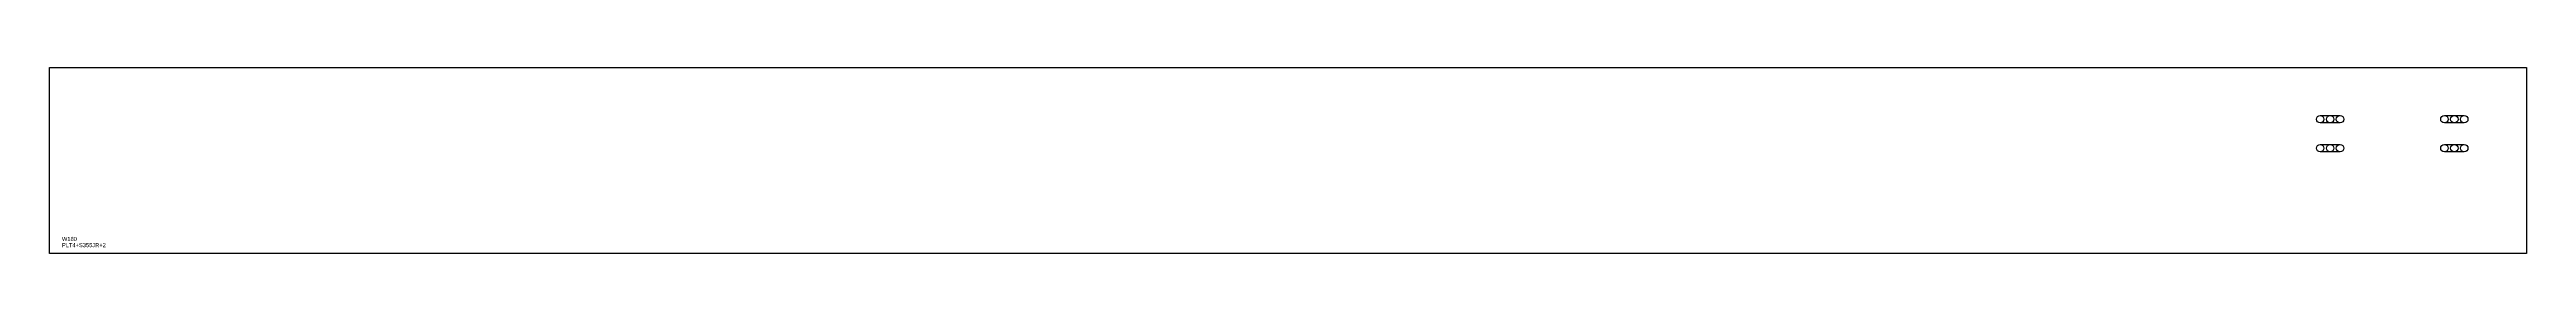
# Model space of a CAD drawing. Extents: x 0 to 5982, y 0 to 450.
import ezdxf

# ---------------------------------------------------------------- set-up
doc = ezdxf.new("R2010")
doc.units = 0
for name, color, linetype in [('18', 7, 'CONTINUOUS'), ('CUT', 7, 'CONTINUOUS'), ('LAYOUT', 4, 'CONTINUOUS'), ('SCRIBE', 3, 'CONTINUOUS'), ('TEXT', 7, 'CONTINUOUS')]:
    doc.layers.add(name, color=color, linetype=linetype)

msp = doc.modelspace()

# ---------------------------------------------------------------- linework, layer by layer
at = {"layer": '18', "color": 7, "linetype": 'CONTINUOUS'}
for centre, radius in [((5483.74, 325), 9), ((5507.74, 325), 9), ((5531.74, 325), 9), ((5783.74, 325), 9), ((5807.74, 325), 9), ((5831.74, 325), 9), ((5483.74, 255), 9), ((5507.74, 255), 9), ((5531.74, 255), 9), ((5783.74, 255), 9), ((5807.74, 255), 9), ((5831.74, 255), 9), ((0, 0), 0), ((0, 0), 0), ((0, 0), 0), ((0, 0), 0)]:
    msp.add_circle(centre, radius, dxfattribs=at)
at = {"layer": 'CUT', "color": 7, "linetype": 'CONTINUOUS'}
msp.add_lwpolyline([(0, 0), (0, 450), (5981.93, 450), (5981.93, 0)], close=True, dxfattribs=at)
at = {"layer": 'LAYOUT', "color": 4, "linetype": 'CONTINUOUS'}
for points in [[(5483.74, 316, -1), (5483.74, 334), (5531.74, 334, -1), (5531.74, 316)], [(5783.74, 316, -1), (5783.74, 334), (5831.74, 334, -1), (5831.74, 316)], [(5483.74, 246, -1), (5483.74, 264), (5531.74, 264, -1), (5531.74, 246)], [(5783.74, 246, -1), (5783.74, 264), (5831.74, 264, -1), (5831.74, 246)]]:
    msp.add_lwpolyline(points, format="xyb", close=True, dxfattribs=at)

# ---------------------------------------------------------------- texts
at = {"layer": 'SCRIBE', "color": 3}
msp.add_text('W180', height=10, dxfattribs=at).set_placement((30, 30))
at = {"layer": 'TEXT', "color": 7}
msp.add_text('PLT4+S355JR+2', height=10, dxfattribs=at).set_placement((30, 15))

doc.saveas('drawing.dxf')
